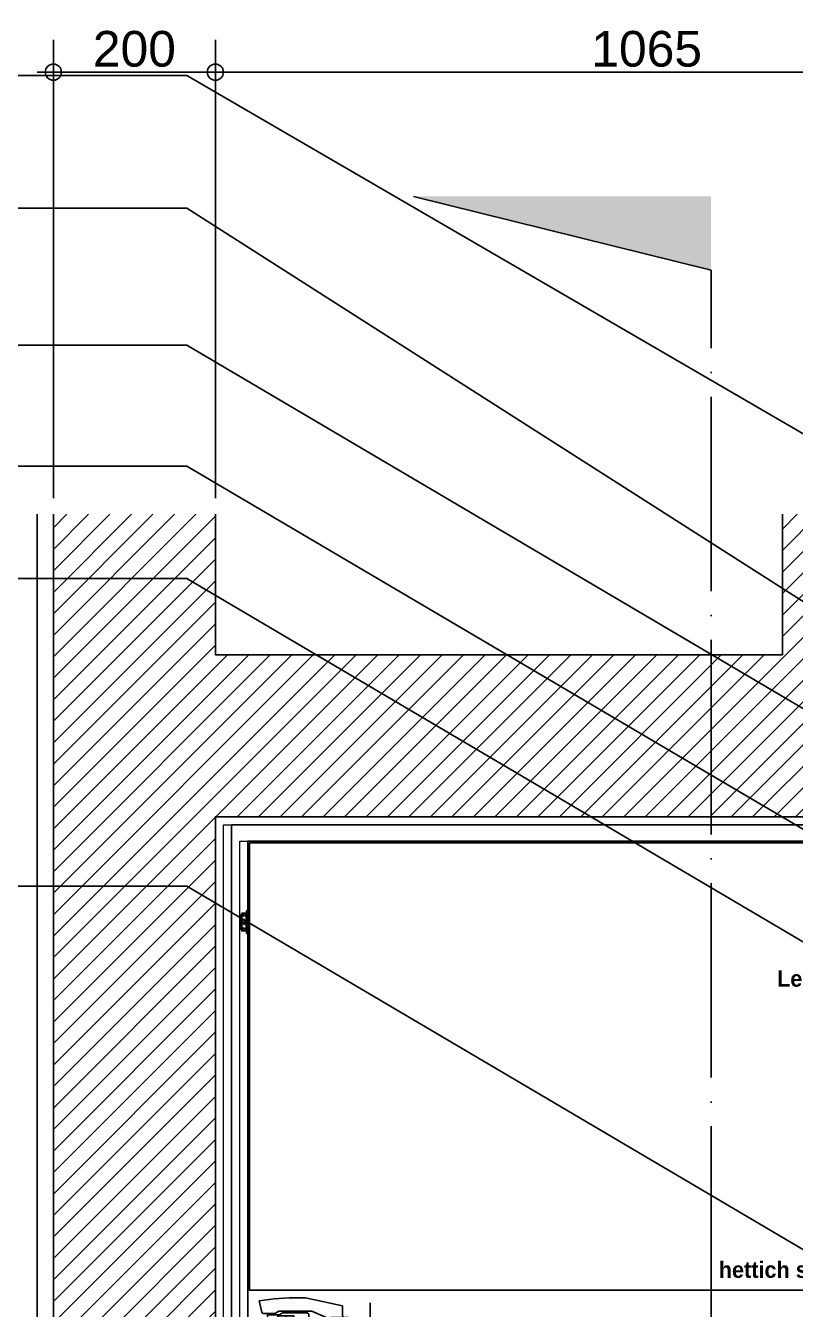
# Model space of a CAD drawing. Header units: inches. Extents: x 258415 to 640093, y 441672 to 945769.
# Drawn here: x 308721 to 309671, y 471106 to 472690 of the extents above; entities that cross this region are included whole.
import ezdxf

# ---------------------------------------------------------------- set-up
doc = ezdxf.new("R2010")
doc.units = ezdxf.units.IN
doc.header["$MEASUREMENT"] = 0
for name, pattern in [('ACAD_ISO04W100', [30, 24, -3, 0, -3]), ('DASHDOT', [18.5, 12, -3, 0.5, -3]), ('DOT', [3.5, 0.5, -3])]:
    doc.linetypes.add(name, pattern=pattern)
for name, color, linetype in [('2', 1, 'Continuous'), ('A-DIMESNION-1', 7, 'Continuous'), ('CQ Plaster', 1, 'Continuous'), ('CQ Wall plan', 3, 'Continuous'), ('CQ_callout', 34, 'Continuous'), ('GLASS INT', 4, 'Continuous'), ('grab bar', 7, 'Continuous'), ('Layer1', 1, 'Continuous'), ('Layer3', 7, 'Continuous'), ('LIGHT', 130, 'Continuous'), ('Stainless steel', 253, 'Continuous'), ('WOOD', 23, 'Continuous'), ('Wood SECT', 1, 'Continuous'), ('xref grd floor$2$CQ Wall hatch_CHB', 8, 'Continuous')]:
    doc.layers.add(name, color=color, linetype=linetype)
for name, color, linetype, lineweight in [('A-Dim-ID', 9, 'Continuous', 20), ('CQ Marble', 6, 'Continuous', 0), ('CQ plan and elev dimension', 252, 'Continuous', 35)]:
    doc.layers.add(name, color=color, linetype=linetype, lineweight=lineweight)
doc.styles.add('cb', font='cityb___.ttf')
doc.styles.add('ST9', font='romans.shx', dxfattribs={"width": 0.8})
doc.styles.get("Standard").update_dxf_attribs({"font": 'arial.ttf'})
doc.dimstyles.new('CQ Anno', dxfattribs={"dimscale": 40, "dimtxt": 2.2, "dimasz": 0.75, "dimexe": 1, "dimexo": 0.5, "dimgap": 0.5, "dimtad": 1, "dimrnd": 1, "dimdsep": 46, "dimtxsty": 'Standard', "dimblk": 'x-04-bw-gf-dim-50$0$DIM12', "dimcen": 0.0025, "dimdle": 0.5, "dimclrd": 8, "dimclre": 8, "dimclrt": 2, "dimazin": 2, "dimtfac": 1, "dimtix": 1, "dimtmove": 1, "dimatfit": 0, "dimfxl": 50, "dimtolj": 1, "dimtzin": 0, "dimlwd": -1, "dimarcsym": 1})
doc.dimstyles.new('DIM-20', dxfattribs={"dimscale": 1000, "dimtxt": 0.044, "dimasz": 0.035, "dimexe": 0.022, "dimexo": 0.022, "dimgap": 0.022, "dimtad": 1, "dimdec": 0, "dimzin": 0, "dimdsep": 46, "dimtxsty": 'ST9', "dimblk1": 'ARCHTICK', "dimblk2": 'ARCHTICK', "dimsah": 1, "dimcen": 0.088, "dimdle": 0.04, "dimclrd": 256, "dimclre": 256, "dimclrt": 3, "dimadec": 0, "dimazin": 0, "dimtfac": 1, "dimtdec": 0, "dimtix": 1, "dimtofl": 0, "dimtmove": 1, "dimatfit": 3, "dimldrblk": 'CLOSED', "dimfxl": 1, "dimtolj": 1, "dimtzin": 0, "dimarcsym": 0})
doc.dimstyles.get("Standard").update_dxf_attribs({"dimtxt": 0.18, "dimasz": 0.18, "dimexe": 0.18, "dimexo": 0.0625, "dimgap": 0.09, "dimtad": 0, "dimtih": 1, "dimtoh": 1, "dimdec": 4, "dimzin": 0, "dimdsep": 46, "dimtxsty": 'Standard', "dimcen": 0.09, "dimadec": 0, "dimazin": 0, "dimtfac": 1, "dimtdec": 4, "dimtofl": 0, "dimtmove": 0, "dimatfit": 3, "dimfxl": 1, "dimtolj": 1, "dimtzin": 0, "dimarcsym": 0})

# ---------------------------------------------------------------- blocks, each defined once
blk = doc.blocks.new('ff-12 wall plan')
at = {"layer": 'xref grd floor$2$CQ Wall hatch_CHB'}
h = blk.add_hatch(dxfattribs=at)
h.set_pattern_fill('ANSI31,_O', color=8, scale=150)
h.set_pattern_definition([(45, (0, 0), (-13.25825215, 13.25825215), [])])
h.paths.add_polyline_path([(312955.4, 471814.1), (312955.4, 471914.1), (312585.4, 471914.1), (312585.4, 471259.1), (312535.4, 471259.1), (312535.4, 471914.1), (311605.4, 471914.1), (311605.4, 471964.1), (312955.4, 471964.1), (312955.4, 472087.3), (311505.4, 472087.3), (311505.4, 471914.1), (311355.4, 471914.1), (311355.4, 472087.3), (311255.4, 472087.3), (311255.4, 471914.1), (309755.4, 471914.1), (309755.4, 472087.3), (309655.4, 472087.3), (309655.4, 471914.1), (308955.4, 471914.1), (308955.4, 472087.3), (308755.4, 472087.3), (308755.4, 470864.1), (308955.4, 470864.1), (308955.4, 471714.1), (312435.4, 471714.1), (312435.4, 471109.1), (312635.5, 471109.1), (312635.5, 471159.1), (312785.4, 471159.1), (312785.4, 471814.1)])
at = {"layer": 'CQ Plaster', "elevation": 0}
blk.add_lwpolyline([(308755.4, 470864.1), (308735.4, 470864.1), (308735.4, 472087.3)], dxfattribs=at)
at = {"layer": 'CQ Wall plan'}
for p, q in [((308755.4, 470864.1, 0), (308755.4, 472087.3, 0)), ((308955.4, 470864.1, 0), (308955.4, 471714.1, 0))]:
    blk.add_line(p, q, dxfattribs=at)
at = {"layer": 'CQ Wall plan', "elevation": 0}
for points in [[(308755.4, 472087.3), (308755.4, 470864.1), (308955.4, 470864.1), (308955.4, 471714.1), (310020.4, 471714.1)], [(309655.4, 471914.1), (308955.4, 471914.1), (308955.4, 472087.3)], [(308955.4, 471914.1), (309655.4, 471914.1), (309655.4, 472087.3)], [(309655.4, 472087.3), (309655.4, 471914.1), (308955.4, 471914.1), (308955.4, 472087.3)]]:
    blk.add_lwpolyline(points, dxfattribs=at)
blk = doc.blocks.new('ff-12 section line')
at = {"layer": 'Layer1'}
blk.add_hatch(color=256, dxfattribs=at).paths.add_polyline_path([(299386.7, 470703.1), (299753.9, 470612), (299753.9, 470703.1)])
blk.add_line((299386.7, 470703.1, 0), (299753.9, 470612, 0), dxfattribs=at)
at = {"layer": 'Layer1', "linetype": 'ACAD_ISO04W100', "ltscale": 10, "elevation": 0}
blk.add_lwpolyline([(300724.2, 469015.4), (299753.9, 469015.4), (299753.9, 470612)], dxfattribs=at)
blk = doc.blocks.new('ff-12 marble')
at = {"layer": 'CQ Marble', "elevation": 0}
for points in [[(308955.4, 470884.1), (308965.4, 470884.1), (308965.4, 471704.1), (310010.4, 471704.1), (310010.4, 471104.1), (310130.4, 471104.1), (310130.4, 471704.1), (310380.4, 471704.1)], [(308955.4, 470864.1), (308985.4, 470864.1), (308985.4, 471684.1), (309990.4, 471684.1), (309990.4, 471084.1), (310150.4, 471084.1), (310150.4, 471684.1), (310375.4, 471684.1)]]:
    blk.add_lwpolyline(points, dxfattribs=at)
blk = doc.blocks.new('hettich sensys 8639i W90')
at = {"color": 0, "ltscale": 0.353366}
blk.add_line((26276.8, 3617.5), (26280, 3603.7), dxfattribs=at)
at = {"color": 0, "ltscale": 0.2}
blk.add_line((26334.3, 3621.5), (26326.3, 3621.5), dxfattribs=at)
at = {"color": 0}
for p, q in [((26334.3, 3621.5), (26379.9, 3611.4)), ((26299.8, 3599), (26319.8, 3599)), ((26341.8, 3604.7), (26301.4, 3604.7)), ((26336.2, 3603), (26306.2, 3603)), ((26369, 3592.9), (26341.8, 3604.7)), ((26387.2, 3597), (26364.9, 3597)), ((26380, 3586.4), (26379.9, 3611.4)), ((26338.2, 3595), (26287.2, 3595)), ((26348.4, 3594), (26383.4, 3594)), ((26383.4, 3581.2), (26348.4, 3581.2))]:
    blk.add_line(p, q, dxfattribs=at)
at = {"color": 0, "ltscale": 0.350141}
blk.add_line((26282, 3602.2), (26296, 3602.2), dxfattribs=at)
at = {"color": 0, "ltscale": 0.043597}
blk.add_line((26287.2, 3600.4), (26287.2, 3602.2), dxfattribs=at)
at = {"color": 0, "ltscale": 0.135}
blk.add_line((26287.2, 3600.4), (26287.2, 3595), dxfattribs=at)
at = {"color": 0, "ltscale": 0.3625}
blk.add_line((26301.7, 3600.4), (26287.2, 3600.4), dxfattribs=at)
at = {"color": 0, "ltscale": 0.098205}
blk.add_line((26297, 3602.4), (26300.4, 3604.4), dxfattribs=at)
at = {"color": 0, "ltscale": 0.1}
for p, q in [((26299.8, 3595), (26299.8, 3599)), ((26319.8, 3599), (26319.8, 3595))]:
    blk.add_line(p, q, dxfattribs=at)
at = {"color": 0, "ltscale": 0.13}
blk.add_line((26306.2, 3603), (26301.7, 3600.4), dxfattribs=at)
at = {"color": 0, "linetype": 'DASHDOT', "ltscale": 0.1}
blk.add_line((26309.8, 3599), (26309.8, 3595), dxfattribs=at)
at = {"color": 0, "ltscale": 0.042264}
blk.add_line((26334.2, 3603), (26334.2, 3604.7), dxfattribs=at)
at = {"color": 0, "ltscale": 0.070711}
blk.add_line((26338.2, 3601), (26336.2, 3603), dxfattribs=at)
at = {"color": 0, "ltscale": 0.15}
blk.add_line((26338.2, 3595), (26338.2, 3601), dxfattribs=at)
at = {"color": 0, "ltscale": 0.075}
for p, q in [((26364.9, 3597), (26364.9, 3594)), ((26387.2, 3594), (26387.2, 3597))]:
    blk.add_line(p, q, dxfattribs=at)
at = {"color": 0, "ltscale": 0.32}
for p, q in [((26348.4, 3581.2), (26348.4, 3594)), ((26383.4, 3594), (26383.4, 3581.2))]:
    blk.add_line(p, q, dxfattribs=at)
at = {"color": 0, "linetype": 'DOT'}
for p, q in [((26352.6, 3552), (26354.4, 3587)), ((26368.2, 3547.4), (26369.3, 3569.7))]:
    blk.add_line(p, q, dxfattribs=at)
at = {"color": 0, "linetype": 'DOT', "ltscale": 0.32}
for p, q in [((26354.4, 3587), (26367.2, 3586.3)), ((26365.4, 3551.4), (26352.6, 3552))]:
    blk.add_line(p, q, dxfattribs=at)
at = {"color": 0, "ltscale": 0.045881}
blk.add_line((26370.8, 3588.3), (26370.8, 3590.2), dxfattribs=at)
at = {"color": 0, "ltscale": 0.18}
blk.add_line((26380, 3586.4), (26372.8, 3586.3), dxfattribs=at)
at = {"color": 0, "ltscale": 0.095}
blk.add_line((26383.4, 3594), (26387.2, 3594), dxfattribs=at)
at = {"color": 0, "linetype": 'DOT', "ltscale": 0.075}
for p, q in [((26369.3, 3569.7), (26366.3, 3569.8)), ((26365.2, 3547.6), (26368.2, 3547.4))]:
    blk.add_line(p, q, dxfattribs=at)
at = {"color": 0}
for centre, radius, start, end in [((26326.6, 3311.5), 310, 90.0569, 99.2451), ((26282, 3604.2), 2, 193.0569, 270.0569), ((26296, 3604.2), 2, 270.0569, 300.0569), ((26301.4, 3602.7), 2, 90.0569, 120.0569), ((26367.8, 3590.2), 3, 0.0569, 66.5004), ((26372.8, 3588.3), 2, 180.0569, 270.0569)]:
    blk.add_arc(centre, radius, start, end, dxfattribs=at)
at = {"layer": '2', "color": 0, "linetype": 'DOT', "ltscale": 0.095}
blk.add_line((26365.4, 3551.4), (26365.2, 3547.6), dxfattribs=at)
blk = doc.blocks.new('_ARCHTICK')
at = {"color": 0, "linetype": 'ByBlock', "const_width": 0.15}
blk.add_lwpolyline([(-0.5, -0.5), (0.5, 0.5)], dxfattribs=at)
blk = doc.blocks.new('*D176')
at = {"layer": 'A-Dim-ID', "lineweight": -2, "transparency": 16777216}
for p, q in [((309146.7, 470789.1), (309146.7, 471114.1)), ((309047.4, 471074.1), (309168.7, 471074.1)), ((309019.8, 470829.1), (309168.7, 470829.1))]:
    blk.add_line(p, q, dxfattribs=at)
at = {"layer": 'Defpoints', "color": 0, "transparency": 16777216}
for p in [(309025.4, 471074.1, 0), (309146.7, 471074.1), (308997.8, 470829.1, 0)]:
    blk.add_point(p, dxfattribs=at)
at = {"layer": 'A-Dim-ID', "lineweight": -2, "transparency": 16777216, "xscale": 20, "yscale": 20, "zscale": 20}
for p, rotation in [((309146.7, 471074.1), 90), ((309146.7, 470829.1), 270)]:
    blk.add_blockref('_ARCHTICK', p, dxfattribs=dict(at, rotation=rotation))
at = {"layer": 'A-Dim-ID', "color": 3, "transparency": 16777216, "insert": (309104.7, 470951.6), "char_height": 40, "attachment_point": 5, "rotation": 90, "style": 'ST9'}
blk.add_mtext('\\A1;245', dxfattribs=at)
blk = doc.blocks.new('_CLOSED')
at = {"color": 0, "linetype": 'ByBlock'}
for p, q in [((-1, 0.167), (0, 0)), ((-1, 0.167), (-1, -0.167)), ((0, 0), (-1, -0.167)), ((0, 0), (-1, 0))]:
    blk.add_line(p, q, dxfattribs=at)
blk = doc.blocks.new('atenalux street R1')
at = {"layer": 'LIGHT'}
h = blk.add_hatch(color=256, dxfattribs=at)
h.dxf.hatch_style = 1
edge = h.paths.add_edge_path()
edge.add_line((29467.8, -4511.6), (29453.4, -4511.6))
edge.add_line((29453.4, -4511.6), (29453.4, -4513.7))
edge.add_line((29453.4, -4513.7), (29452.5, -4514.6))
edge.add_arc((29452.8, -4514.9), 0.441, 137.2593, 237.567)
edge.add_arc((29452.1, -4515.9), 0.747, -90, 57.567, ccw=False)
edge.add_line((29452.1, -4516.6), (29450.6, -4516.6))
edge.add_line((29450.6, -4516.6), (29450.6, -4517.8))
edge.add_line((29450.6, -4517.8), (29451.7, -4517.8))
edge.add_line((29451.7, -4517.8), (29451.7, -4518.4))
edge.add_line((29451.7, -4518.4), (29446.6, -4518.4))
edge.add_line((29446.6, -4518.4), (29446.6, -4517.5))
edge.add_line((29446.6, -4517.5), (29449.7, -4517.5))
edge.add_line((29449.7, -4517.5), (29449.7, -4516.6))
edge.add_line((29449.7, -4516.6), (29449.9, -4516.6))
edge.add_line((29449.9, -4516.6), (29449.9, -4516.3))
edge.add_line((29449.9, -4516.3), (29449.7, -4516.3))
edge.add_line((29449.7, -4516.3), (29449.7, -4514.9))
edge.add_line((29449.7, -4514.9), (29449.9, -4514.9))
edge.add_line((29449.9, -4514.9), (29449.9, -4514.6))
edge.add_line((29449.9, -4514.6), (29449.7, -4514.6))
edge.add_line((29449.7, -4514.6), (29449.7, -4513.1))
edge.add_line((29449.7, -4513.1), (29449.9, -4513.1))
edge.add_line((29449.9, -4513.1), (29449.9, -4512.8))
edge.add_line((29449.9, -4512.8), (29449.7, -4512.8))
edge.add_line((29449.7, -4512.8), (29449.7, -4511.7))
edge.add_line((29449.7, -4511.7), (29450.6, -4511.7))
edge.add_line((29450.6, -4511.7), (29450.6, -4513.9))
edge.add_arc((29450.9, -4513.7), 0.32, 215.5685, 324.4315)
edge.add_line((29451.2, -4513.9), (29452.4, -4512.2))
edge.add_arc((29452.6, -4511.1), 1.06, 100.682, 259.318, ccw=False)
edge.add_arc((29452.4, -4510.5), 0.407, 22.9829, 93.6786, ccw=False)
edge.add_line((29452.8, -4510.3), (29468.4, -4510.3))
edge.add_arc((29468.8, -4510.5), 0.407, 86.3214, 157.0171, ccw=False)
edge.add_arc((29468.6, -4511.1), 1.06, -79.318, 79.318, ccw=False)
edge.add_line((29468.8, -4512.2), (29470.1, -4513.9))
edge.add_arc((29470.3, -4513.7), 0.32, 215.5685, 324.4315)
edge.add_line((29470.6, -4513.9), (29470.6, -4511.7))
edge.add_line((29470.6, -4511.7), (29471.6, -4511.7))
edge.add_line((29471.6, -4511.7), (29471.6, -4512.8))
edge.add_line((29471.6, -4512.8), (29471.4, -4512.8))
edge.add_line((29471.4, -4512.8), (29471.4, -4513.1))
edge.add_line((29471.4, -4513.1), (29471.6, -4513.1))
edge.add_line((29471.6, -4513.1), (29471.6, -4514.6))
edge.add_line((29471.6, -4514.6), (29471.4, -4514.6))
edge.add_line((29471.4, -4514.6), (29471.4, -4514.9))
edge.add_line((29471.4, -4514.9), (29471.6, -4514.9))
edge.add_line((29471.6, -4514.9), (29471.6, -4516.3))
edge.add_line((29471.6, -4516.3), (29471.4, -4516.3))
edge.add_line((29471.4, -4516.3), (29471.4, -4516.6))
edge.add_line((29471.4, -4516.6), (29471.6, -4516.6))
edge.add_line((29471.6, -4516.6), (29471.6, -4517.5))
edge.add_line((29471.6, -4517.5), (29474.6, -4517.5))
edge.add_line((29474.6, -4517.5), (29474.6, -4518.4))
edge.add_line((29474.6, -4518.4), (29469.5, -4518.4))
edge.add_line((29469.5, -4518.4), (29469.5, -4517.8))
edge.add_line((29469.5, -4517.8), (29470.6, -4517.8))
edge.add_line((29470.6, -4517.8), (29470.6, -4516.6))
edge.add_line((29470.6, -4516.6), (29469.1, -4516.6))
edge.add_arc((29469.1, -4515.9), 0.747, 122.433, 270, ccw=False)
edge.add_arc((29468.5, -4514.9), 0.441, 302.433, 402.7407)
edge.add_line((29468.8, -4514.6), (29467.8, -4513.7))
edge.add_line((29467.8, -4513.7), (29467.8, -4511.6))
at = {"layer": 'LIGHT', "lineweight": 0}
for p, q in [((29456.6, -4514.2), (29464.6, -4514.2)), ((29460.6, -4510.2), (29460.6, -4518.2))]:
    blk.add_line(p, q, dxfattribs=at)
at = {"layer": 'LIGHT'}
blk.add_lwpolyline([(29467.8, -4511.6), (29453.4, -4511.6), (29453.4, -4513.7), (29452.5, -4514.6, 0.467943), (29452.5, -4515.2, -0.750596), (29452.1, -4516.6), (29450.6, -4516.6), (29450.6, -4517.8), (29451.7, -4517.8), (29451.7, -4518.4), (29446.6, -4518.4), (29446.6, -4517.5), (29449.7, -4517.5), (29449.7, -4516.6), (29449.9, -4516.6), (29449.9, -4516.3), (29449.7, -4516.3), (29449.7, -4514.9), (29449.9, -4514.9), (29449.9, -4514.6), (29449.7, -4514.6), (29449.7, -4513.1), (29449.9, -4513.1), (29449.9, -4512.8), (29449.7, -4512.8), (29449.7, -4511.7), (29450.6, -4511.7), (29450.6, -4513.9, 0.514277), (29451.2, -4513.9), (29452.4, -4512.2, -0.829008), (29452.4, -4510.1, -0.31864), (29452.8, -4510.3), (29468.4, -4510.3), (29468.4, -4510.3, -0.31864), (29468.8, -4510.1, -0.829008), (29468.8, -4512.2), (29470.1, -4513.9, 0.514277), (29470.6, -4513.9), (29470.6, -4511.7), (29471.6, -4511.7), (29471.6, -4512.8), (29471.4, -4512.8), (29471.4, -4513.1), (29471.6, -4513.1), (29471.6, -4514.6), (29471.4, -4514.6), (29471.4, -4514.9), (29471.6, -4514.9), (29471.6, -4516.3), (29471.4, -4516.3), (29471.4, -4516.6), (29471.6, -4516.6), (29471.6, -4517.5), (29474.6, -4517.5), (29474.6, -4518.4), (29469.5, -4518.4), (29469.5, -4517.8), (29470.6, -4517.8), (29470.6, -4516.6), (29469.1, -4516.6, -0.750596), (29468.7, -4515.2, 0.467943), (29468.8, -4514.6), (29467.8, -4513.7), (29467.8, -4511.6)], format="xyb", close=True, dxfattribs=at)
blk.add_lwpolyline([(29451.1, -4517.1), (29451.1, -4517.8), (29452.2, -4517.8), (29452.2, -4518.4), (29469, -4518.4), (29469, -4517.8), (29470.1, -4517.8), (29470.1, -4517.1)], close=True, dxfattribs=at)
at = {"layer": 'LIGHT', "lineweight": 0}
blk.add_circle((29460.6, -4514.2), 2.51, dxfattribs=at)
blk = doc.blocks.new('x-04-bw-gf-dim-50$0$DIM12')
blk.add_line((0, -1), (0, 1))
at = {"color": 8}
blk.add_line((-1, 0), (1, 0), dxfattribs=at)
blk.add_circle((0, 0), 0.5)
blk = doc.blocks.new('*D246')
at = {"layer": 'A-DIMESNION-1', "color": 8, "lineweight": -2, "ltscale": 0.05, "transparency": 16777216}
for p, q in [((308755.4, 472107.3), (308755.4, 472673)), ((308955.4, 472107.3), (308955.4, 472673))]:
    blk.add_line(p, q, dxfattribs=at)
at = {"layer": 'A-DIMESNION-1', "color": 8, "ltscale": 0.05, "transparency": 16777216}
blk.add_line((308935.4, 472633), (308775.4, 472633), dxfattribs=at)
at = {"layer": 'Defpoints', "color": 0, "linetype": 'Continuous', "ltscale": 0.05, "transparency": 16777216}
for p in [(308755.4, 472633), (308755.4, 472087.3, 0), (308955.4, 472087.3, 0)]:
    blk.add_point(p, dxfattribs=at)
at = {"layer": 'A-DIMESNION-1', "color": 8, "linetype": 'Continuous', "ltscale": 0.05, "transparency": 16777216, "xscale": 20, "yscale": 20, "zscale": 20, "rotation": 180}
blk.add_blockref('x-04-bw-gf-dim-50$0$DIM12', (308755.4, 472633), dxfattribs=at)
at = {"layer": 'A-DIMESNION-1', "color": 8, "linetype": 'Continuous', "ltscale": 0.05, "transparency": 16777216, "xscale": 20, "yscale": 20, "zscale": 20}
blk.add_blockref('x-04-bw-gf-dim-50$0$DIM12', (308955.4, 472633), dxfattribs=at)
at = {"layer": 'A-DIMESNION-1', "color": 2, "linetype": 'Continuous', "ltscale": 0.05, "transparency": 16777216, "insert": (308855.4, 472661.5), "char_height": 44, "attachment_point": 5}
blk.add_mtext('\\A1;200', dxfattribs=at)
blk = doc.blocks.new('*D247')
at = {"layer": 'A-DIMESNION-1', "color": 8, "lineweight": -2, "ltscale": 0.05, "transparency": 16777216}
for p, q in [((308955.4, 472107.3), (308955.4, 472673)), ((310020.4, 471734.1), (310020.4, 472673))]:
    blk.add_line(p, q, dxfattribs=at)
at = {"layer": 'A-DIMESNION-1', "color": 8, "ltscale": 0.05, "transparency": 16777216}
blk.add_line((308975.4, 472633), (310000.4, 472633), dxfattribs=at)
at = {"layer": 'Defpoints', "color": 0, "linetype": 'Continuous', "ltscale": 0.05, "transparency": 16777216}
for p in [(310020.4, 472633), (308955.4, 472087.3, 0), (310020.4, 471714.1, 0)]:
    blk.add_point(p, dxfattribs=at)
at = {"layer": 'A-DIMESNION-1', "color": 8, "linetype": 'Continuous', "ltscale": 0.05, "transparency": 16777216, "xscale": 20, "yscale": 20, "zscale": 20, "rotation": 180}
blk.add_blockref('x-04-bw-gf-dim-50$0$DIM12', (308955.4, 472633), dxfattribs=at)
at = {"layer": 'A-DIMESNION-1', "color": 8, "linetype": 'Continuous', "ltscale": 0.05, "transparency": 16777216, "xscale": 20, "yscale": 20, "zscale": 20}
blk.add_blockref('x-04-bw-gf-dim-50$0$DIM12', (310020.4, 472633), dxfattribs=at)
at = {"layer": 'A-DIMESNION-1', "color": 2, "linetype": 'Continuous', "ltscale": 0.05, "transparency": 16777216, "insert": (309487.9, 472661.5), "char_height": 44, "attachment_point": 5}
blk.add_mtext('\\A1;1065', dxfattribs=at)

msp = doc.modelspace()

# ---------------------------------------------------------------- linework, layer by layer
at = {"layer": 'GLASS INT', "ltscale": 1000, "elevation": 0}
msp.add_lwpolyline([(308997.436, 471682.094), (309988.436, 471682.094), (309988.436, 471130.039), (308997.436, 471130.039)], close=True, dxfattribs=at)
at = {"layer": 'WOOD', "elevation": 0}
msp.add_lwpolyline([(309492.833, 471684.094), (308995.436, 471684.094), (308995.436, 471094.094), (309075.436, 471094.094), (309075.436, 471074.094), (308975.436, 471074.094), (308975.436, 471704.094), (309492.833, 471704.094), (310010.436, 471704.094), (310010.436, 471074.094), (309910.436, 471074.094), (309910.436, 471094.094), (309990.436, 471094.094), (309990.436, 471684.094)], close=True, dxfattribs=at)

# ---------------------------------------------------------------- block references
at = {"layer": 'CQ plan and elev dimension'}
msp.add_blockref('ff-12 section line', (9813.419, 1776.576, 0), dxfattribs=at)
at = {"layer": 'CQ Wall plan'}
msp.add_blockref('ff-12 wall plan', (0, 0), dxfattribs=at)
at = {"layer": 'grab bar'}
msp.add_blockref('ff-12 marble', (0, 0), dxfattribs=at)
at = {"layer": 'Stainless steel'}
msp.add_blockref('hettich sensys 8639i W90', (282732.564, 467499.078, 0), dxfattribs=at)
at = {"layer": 'Wood SECT', "xscale": -1, "rotation": 90.0000000000008}
msp.add_blockref('atenalux street R1', (304476.319, 501044.714, 0), dxfattribs=at)

# ---------------------------------------------------------------- texts
at = {"layer": 'Layer3', "char_height": 20, "width": 613.33589, "attachment_point": 6, "style": 'cb'}
for s, insert in [('{\\C1;Atena lux\\PLed strip Street R1}', (309886.652, 471528.025, 0)), ('{\\C1;hettich synses 8639i}', (309837.017, 471152.07, 0))]:
    msp.add_mtext(s, dxfattribs=dict(at, insert=insert))

# ---------------------------------------------------------------- dimensions: what is measured, and where the dimension line sits
at = {"layer": 'A-Dim-ID'}
dim = msp.add_linear_dim(base=(309146.673, 471074.094, 0), p1=(308997.817, 470829.094, 0), p2=(309025.436, 471074.094, 0), angle=90, dimstyle='DIM-20', override={"dimtxt": 0.04, "dimasz": 0.02, "dimclrt": 3}, dxfattribs=at)
dim.commit()
dim.dimension.update_dxf_attribs({"geometry": '*D176', "text_midpoint": (309104.673, 470951.594, 0)})
at = {"layer": 'A-DIMESNION-1', "color": 64, "linetype": 'Continuous', "ltscale": 0.05}
dim = msp.add_linear_dim(base=(308755.436, 472633), p1=(308955.436, 472087.27, 0), p2=(308755.436, 472087.27, 0), dimstyle='CQ Anno', override={"dimscale": 0, "dimasz": 1, "dimexe": 2, "dimexo": 1, "dimgap": 0.3, "dimcen": 0.005}, dxfattribs=at)
dim.commit()
dim.dimension.update_dxf_attribs({"geometry": '*D246', "text_midpoint": (308855.436, 472661.465)})
dim = msp.add_linear_dim(base=(310020.436, 472633), p1=(308955.436, 472087.27, 0), p2=(310020.436, 471714.094, 0), angle=180, dimstyle='CQ Anno', override={"dimscale": 0, "dimasz": 1, "dimexe": 2, "dimexo": 1, "dimgap": 0.3, "dimcen": 0.005}, dxfattribs=at)
dim.commit()
dim.dimension.update_dxf_attribs({"geometry": '*D247', "text_midpoint": (309487.936, 472661.465)})

# ---------------------------------------------------------------- leaders
at = {"layer": 'CQ_callout'}
for points in [[(310796.436, 471538.601), (308920.088, 472628.891), (308310.553, 472628.891)], [(310562.82, 471417.101), (308920.088, 472464.977), (308310.553, 472464.977)], [(310215.658, 471532.308), (308920.088, 472295.916), (308310.553, 472295.916)], [(310215.658, 471383.333), (308920.088, 472146.942), (308310.553, 472146.942)], [(310215.658, 471244.633), (308920.088, 472008.242), (308310.553, 472008.242)], [(310215.658, 470864.85), (308920.088, 471628.458), (308310.553, 471628.458)]]:
    msp.add_leader(points, dimstyle='Standard', override={"dimasz": 10, "dimldrblk": 'Dot', "dimfxl": 0.1, "dimarcsym": 2}, dxfattribs=at)

doc.saveas('drawing.dxf')
